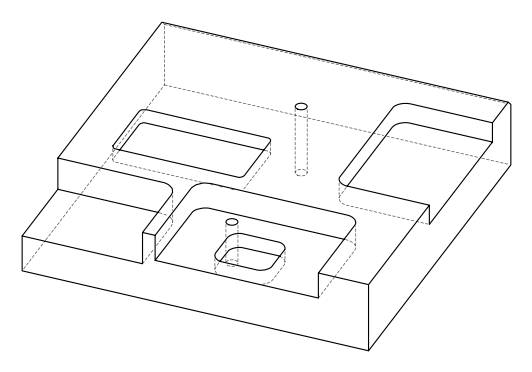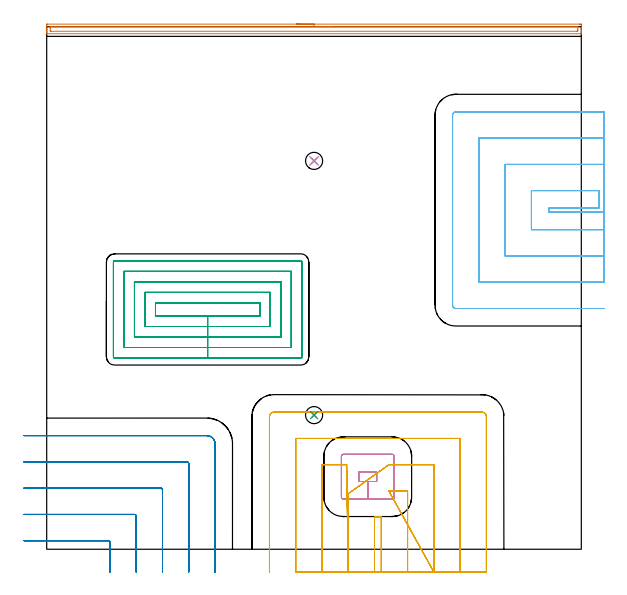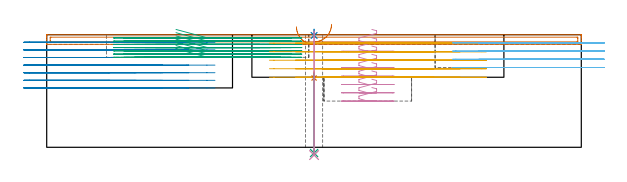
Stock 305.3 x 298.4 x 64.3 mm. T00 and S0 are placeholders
(PLAN: 10 operations, 6 tool changes, 60.8 min)
(1 AREA_MILL | FG_CHAMFER_SURFACE | UGT0205_001 | 5.08 min | 4623 mm3)
(2 MILL_CORNER_NOTCH_RECTANGULAR | CORNER_NOTCH_RECTANGULAR | UGT0201_094 | Follow Part, ap 5, ae 75% | 9.77 min | 240214 mm3)
(3 MILL_RECTANGULAR_POCKET | POCKET_RECTANGULAR_STRAIGHT | NXT0201_009 | Follow Part, ap 2, ae 75% | 16.99 min | 94455 mm3)
(4 MILL_RECTANGULAR_POCKET_1 | POCKET_RECTANGULAR_STRAIGHT_1 | UGT0201_094 | Follow Part, ap 5, ae 75% | 3.39 min | 82404 mm3)
(5 MILL_SLOT | SLOT_PARTIAL_RECTANGULAR | UGT0201_094 | Follow Part, ap 5, ae 75% | 14.83 min | 254295 mm3)
(6 MILL_SLOT_1 | SLOT_PARTIAL_RECTANGULAR_1 | UGT0201_094 | Follow Part, ap 5, ae 75% | 10.23 min | 205473 mm3)
(7 SPOT_DRILL | STEP1HOLE | NXT0321_9005460120000 | 0.03 min | 3 mm3)
(8 SPOT_DRILL_1 | STEP1HOLE_1 | NXT0321_9005460120000 | 0.03 min | 11 mm3)
(9 DRILL_THROUGH_HOLE_INTO_CENTER | STEP1HOLE | NXT0301_069 | 0.19 min | 2984 mm3)
(10 DRILL_THROUGH_HOLE_INTO_CENTER_1 | STEP1HOLE_1 | UGT0301_212 | 0.28 min | 4857 mm3)
(TOOL UGT0205_001 | Chamfer Mill 20 x 3 x 45 deg. | D20 FL50 Z2)
(TOOL UGT0201_094 | End mill 20 mm | D20 FL38 Z4)
(TOOL NXT0201_009 | ENDMILL 8mm [2P460-0800-NA 1630] | D8 FL26 Z6)
(TOOL NXT0321_9005460120000 | NC Spot Drill, 142deg, 12mm, Carbide, Uncoated | D12 PA142 FL30 Z2)
(TOOL NXT0301_069 | Carbide Drill 9.8mm [860.1-0980-029A1-MM 2214] | D9.8 PA140 FL47 Z2)
(TOOL UGT0301_212 | Twist Drill 9.8 mm | D9.8 PA118 FL83 Z2)
(OP 1 AREA_MILL)
G17 G21 G94 G90
T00 M6
G54
G17 G0 G90 X142.65 Y299.9 S1061 M3
G43 Z74.3 H0
Z68.8
G94 G1 X142.688 Z67.928 F250.
X142.802 Z67.063
X142.991 Z66.212
X143.253 Z65.38
X143.587 Z64.574
X143.99 Z63.8
X144.458 Z63.064
X144.99 Z62.372
X145.579 Z61.729
X146.222 Z61.14
X146.914 Z60.608
X147.65 Z60.14
X148.424 Z59.737
X149.23 Z59.403
X150.062 Z59.141
X150.914 Z58.952
X151.778 Z58.838
X152.65 Z58.8
X304.133
X304.67 Y299.899 Z58.801
X305.2 Y299.894 Z58.803
X305.292 Y299.891 Z58.805
X305.3 Y299.368 Z59.328
X305.299 Y297.594 Z61.101
Y296.18 Z62.516
Y295.819 Z62.876
X305.298 Y295.098 Z63.601
Y294.832 Z63.868
X305.297 Y294.436 Z64.255
Y294.434 Z64.258
X305.282 Y294.403 Z64.289
X305.117 Y294.4 Z64.3
X0.183
X0.01 Y294.403 Z64.288
X0.007 Y294.435 Z64.257
X0. Y294.836 Z63.864
Y295.092 Z63.608
Y295.819 Z62.876
Y297.07 Z61.627
Y298.481 Z60.215
Y299.106 Z59.59
X0.002 Y299.368 Z59.328
X0.008 Y299.891 Z58.805
X0.1 Y299.894 Z58.803
X0.63 Y299.9 Z58.8
X152.65
Y298.486 Z60.214
X302.876
X303.289 Y298.481 Z60.219
X303.298 Y298.067 Z60.633
X303.299 Y296.706 Z61.994
X303.298 Y296.293 Z62.407
X303.289 Y295.819 Z62.881
X302.886 Y295.814 Z62.886
X2.424
X2.01 Y295.819 Z62.881
X2.001 Y296.233 Z62.467
X2. Y297.594 Z61.106
X2.001 Y298.008 Z60.692
X2.01 Y298.481 Z60.219
X2.414 Y298.486 Z60.214
X152.65
X153.522 Z60.252
X154.386 Z60.366
X155.238 Z60.555
X156.07 Z60.817
X156.876 Z61.151
X157.65 Z61.554
X158.386 Z62.023
X159.078 Z62.554
X159.721 Z63.143
X160.31 Z63.786
X160.842 Z64.478
X161.31 Z65.214
X161.713 Z65.988
X162.047 Z66.794
X162.309 Z67.626
X162.498 Z68.478
X162.612 Z69.343
X162.65 Z70.214
G0 Z74.3
M5
M2
(OP 2 MILL_CORNER_NOTCH_RECTANGULAR)
G17 G21 G94 G90
T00 M6
G54
G17 G0 G90 X36.1 Y-13. S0 M3
G43 Z74.3 H0
Z59.957
G94 G1 Y-10. F250.
Y3.905 F500.
G3 X35.105 Y4.9 R1.
G1 X-10.
X-13. F250.
G0 Z74.3
X51.1 Y-13.
Z59.957
G1 Y-10.
Y18.905 F500.
G3 X50.105 Y19.9 R1.
G1 X-10.
X-13. F250.
G0 Z74.3
X66.1 Y-13.
Z59.957
G1 Y-10.
Y33.905 F500.
G3 X65.105 Y34.9 R1.
G1 X-10.
X-13. F250.
G0 Z74.3
X81.1 Y-13.
Z59.957
G1 Y-10.
Y48.904 F500.
G3 X80.104 Y49.9 R1.
G1 X-10.
X-13. F250.
G0 Z74.3
X96.1 Y-13.
Z59.957
G1 Y-10.
Y60.3 F500.
G3 X91.5 Y64.9 R4.6
G1 X-10.
X-13. F250.
G0 Z74.3
X36.1 Y-13.
Z55.614
G1 Y-10.
Y3.905 F500.
G3 X35.105 Y4.9 R1.
G1 X-10.
X-13. F250.
G0 Z74.3
X51.1 Y-13.
Z55.614
G1 Y-10.
Y18.905 F500.
G3 X50.105 Y19.9 R1.
G1 X-10.
X-13. F250.
G0 Z74.3
X66.1 Y-13.
Z55.614
G1 Y-10.
Y33.905 F500.
G3 X65.105 Y34.9 R1.
G1 X-10.
X-13. F250.
G0 Z74.3
X81.1 Y-13.
Z55.614
G1 Y-10.
Y48.904 F500.
G3 X80.104 Y49.9 R1.
G1 X-10.
X-13. F250.
G0 Z74.3
X96.1 Y-13.
Z55.614
G1 Y-10.
Y60.3 F500.
G3 X91.5 Y64.9 R4.6
G1 X-10.
X-13. F250.
G0 Z74.3
X36.1 Y-13.
Z51.271
G1 Y-10.
Y3.905 F500.
G3 X35.105 Y4.9 R1.
G1 X-10.
X-13. F250.
G0 Z74.3
X51.1 Y-13.
Z51.271
G1 Y-10.
Y18.905 F500.
G3 X50.105 Y19.9 R1.
G1 X-10.
X-13. F250.
G0 Z74.3
X66.1 Y-13.
Z51.271
G1 Y-10.
Y33.905 F500.
G3 X65.105 Y34.9 R1.
G1 X-10.
X-13. F250.
G0 Z74.3
X81.1 Y-13.
Z51.271
G1 Y-10.
Y48.904 F500.
G3 X80.104 Y49.9 R1.
G1 X-10.
X-13. F250.
G0 Z74.3
X96.1 Y-13.
Z51.271
G1 Y-10.
Y60.3 F500.
G3 X91.5 Y64.9 R4.6
G1 X-10.
X-13. F250.
G0 Z74.3
X36.1 Y-13.
Z46.929
G1 Y-10.
Y3.905 F500.
G3 X35.105 Y4.9 R1.
G1 X-10.
X-13. F250.
G0 Z74.3
X51.1 Y-13.
Z46.929
G1 Y-10.
Y18.905 F500.
G3 X50.105 Y19.9 R1.
G1 X-10.
X-13. F250.
G0 Z74.3
X66.1 Y-13.
Z46.929
G1 Y-10.
Y33.905 F500.
G3 X65.105 Y34.9 R1.
G1 X-10.
X-13. F250.
G0 Z74.3
X81.1 Y-13.
Z46.929
G1 Y-10.
Y48.904 F500.
G3 X80.104 Y49.9 R1.
G1 X-10.
X-13. F250.
G0 Z74.3
X96.1 Y-13.
Z46.929
G1 Y-10.
Y60.3 F500.
G3 X91.5 Y64.9 R4.6
G1 X-10.
X-13. F250.
G0 Z74.3
X36.1 Y-13.
Z42.586
G1 Y-10.
Y3.905 F500.
G3 X35.105 Y4.9 R1.
G1 X-10.
X-13. F250.
G0 Z74.3
X51.1 Y-13.
Z42.586
G1 Y-10.
Y18.905 F500.
G3 X50.105 Y19.9 R1.
G1 X-10.
X-13. F250.
G0 Z74.3
X66.1 Y-13.
Z42.586
G1 Y-10.
Y33.905 F500.
G3 X65.105 Y34.9 R1.
G1 X-10.
X-13. F250.
G0 Z74.3
X81.1 Y-13.
Z42.586
G1 Y-10.
Y48.904 F500.
G3 X80.104 Y49.9 R1.
G1 X-10.
X-13. F250.
G0 Z74.3
X96.1 Y-13.
Z42.586
G1 Y-10.
Y60.3 F500.
G3 X91.5 Y64.9 R4.6
G1 X-10.
X-13. F250.
G0 Z74.3
X36.1 Y-13.
Z38.243
G1 Y-10.
Y3.905 F500.
G3 X35.105 Y4.9 R1.
G1 X-10.
X-13. F250.
G0 Z74.3
X51.1 Y-13.
Z38.243
G1 Y-10.
Y18.905 F500.
G3 X50.105 Y19.9 R1.
G1 X-10.
X-13. F250.
G0 Z74.3
X66.1 Y-13.
Z38.243
G1 Y-10.
Y33.905 F500.
G3 X65.105 Y34.9 R1.
G1 X-10.
X-13. F250.
G0 Z74.3
X81.1 Y-13.
Z38.243
G1 Y-10.
Y48.904 F500.
G3 X80.104 Y49.9 R1.
G1 X-10.
X-13. F250.
G0 Z74.3
X96.1 Y-13.
Z38.243
G1 Y-10.
Y60.3 F500.
G3 X91.5 Y64.9 R4.6
G1 X-10.
X-13. F250.
G0 Z74.3
X36.1 Y-13.
Z33.9
G1 Y-10.
Y3.905 F500.
G3 X35.105 Y4.9 R1.
G1 X-10.
X-13. F250.
G0 Z74.3
X51.1 Y-13.
Z33.9
G1 Y-10.
Y18.905 F500.
G3 X50.105 Y19.9 R1.
G1 X-10.
X-13. F250.
G0 Z74.3
X66.1 Y-13.
Z33.9
G1 Y-10.
Y33.905 F500.
G3 X65.105 Y34.9 R1.
G1 X-10.
X-13. F250.
G0 Z74.3
X81.1 Y-13.
Z33.9
G1 Y-10.
Y48.904 F500.
G3 X80.104 Y49.9 R1.
G1 X-10.
X-13. F250.
G0 Z74.3
X96.1 Y-13.
Z33.9
G1 Y-10.
Y60.3 F500.
G3 X91.5 Y64.9 R4.6
G1 X-10.
X-13. F250.
G0 Z74.3
M5
M2
(OP 3 MILL_RECTANGULAR_POCKET)
G17 G21 G94 G90
T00 M6
G54
G17 G0 G90 X73.826 Y133.2 S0 M3
G43 Z74.3 H1
Z67.3
G94 G1 X91.9 Z62.457 F250.
X121.7 F500.
Y140.7
X62.1
Y133.2
X91.9
Y127.2
X127.7
Y146.7
X56.1
Y127.2
X91.9
Y121.2
X133.7
Y152.7
X50.1
Y121.2
X91.9
Y115.2
X139.7
Y158.7
X44.1
Y115.2
X91.9
Y109.2
X145.
G3 X145.7 Y109.9 R0.7
G1 Y164.
G3 X145. Y164.7 R0.7
G1 X38.8
G3 X38.1 Y164. R0.7
G1 Y109.9
G3 X38.8 Y109.2 R0.7
G1 X91.9
X92.9
G0 X73.826 Y133.2 Z65.457
G1 X91.9 Z60.614 F250.
X121.7 F500.
Y140.7
X62.1
Y133.2
X91.9
Y127.2
X127.7
Y146.7
X56.1
Y127.2
X91.9
Y121.2
X133.7
Y152.7
X50.1
Y121.2
X91.9
Y115.2
X139.7
Y158.7
X44.1
Y115.2
X91.9
Y109.2
X145.
G3 X145.7 Y109.9 R0.7
G1 Y164.
G3 X145. Y164.7 R0.7
G1 X38.8
G3 X38.1 Y164. R0.7
G1 Y109.9
G3 X38.8 Y109.2 R0.7
G1 X91.9
X92.9
G0 X73.826 Y133.2 Z63.614
G1 X91.9 Z58.771 F250.
X121.7 F500.
Y140.7
X62.1
Y133.2
X91.9
Y127.2
X127.7
Y146.7
X56.1
Y127.2
X91.9
Y121.2
X133.7
Y152.7
X50.1
Y121.2
X91.9
Y115.2
X139.7
Y158.7
X44.1
Y115.2
X91.9
Y109.2
X145.
G3 X145.7 Y109.9 R0.7
G1 Y164.
G3 X145. Y164.7 R0.7
G1 X38.8
G3 X38.1 Y164. R0.7
G1 Y109.9
G3 X38.8 Y109.2 R0.7
G1 X91.9
X92.9
G0 X73.826 Y133.2 Z61.771
G1 X91.9 Z56.929 F250.
X121.7 F500.
Y140.7
X62.1
Y133.2
X91.9
Y127.2
X127.7
Y146.7
X56.1
Y127.2
X91.9
Y121.2
X133.7
Y152.7
X50.1
Y121.2
X91.9
Y115.2
X139.7
Y158.7
X44.1
Y115.2
X91.9
Y109.2
X145.
G3 X145.7 Y109.9 R0.7
G1 Y164.
G3 X145. Y164.7 R0.7
G1 X38.8
G3 X38.1 Y164. R0.7
G1 Y109.9
G3 X38.8 Y109.2 R0.7
G1 X91.9
X92.9
G0 X73.826 Y133.2 Z59.929
G1 X91.9 Z55.086 F250.
X121.7 F500.
Y140.7
X62.1
Y133.2
X91.9
Y127.2
X127.7
Y146.7
X56.1
Y127.2
X91.9
Y121.2
X133.7
Y152.7
X50.1
Y121.2
X91.9
Y115.2
X139.7
Y158.7
X44.1
Y115.2
X91.9
Y109.2
X145.
G3 X145.7 Y109.9 R0.7
G1 Y164.
G3 X145. Y164.7 R0.7
G1 X38.8
G3 X38.1 Y164. R0.7
G1 Y109.9
G3 X38.8 Y109.2 R0.7
G1 X91.9
X92.9
G0 X73.826 Y133.2 Z58.086
G1 X91.9 Z53.243 F250.
X121.7 F500.
Y140.7
X62.1
Y133.2
X91.9
Y127.2
X127.7
Y146.7
X56.1
Y127.2
X91.9
Y121.2
X133.7
Y152.7
X50.1
Y121.2
X91.9
Y115.2
X139.7
Y158.7
X44.1
Y115.2
X91.9
Y109.2
X145.
G3 X145.7 Y109.9 R0.7
G1 Y164.
G3 X145. Y164.7 R0.7
G1 X38.8
G3 X38.1 Y164. R0.7
G1 Y109.9
G3 X38.8 Y109.2 R0.7
G1 X91.9
X92.9
G0 X73.826 Y133.2 Z56.243
G1 X91.9 Z51.4 F250.
X121.7 F500.
Y140.7
X62.1
Y133.2
X91.9
Y127.2
X127.7
Y146.7
X56.1
Y127.2
X91.9
Y121.2
X133.7
Y152.7
X50.1
Y121.2
X91.9
Y115.2
X139.7
Y158.7
X44.1
Y115.2
X91.9
Y109.2
X145.
G3 X145.7 Y109.9 R0.7
G1 Y164.
G3 X145. Y164.7 R0.7
G1 X38.8
G3 X38.1 Y164. R0.7
G1 Y109.9
G3 X38.8 Y109.2 R0.7
G1 X91.9
X92.9
G0 Z74.3
M5
M2
(OP 4 MILL_RECTANGULAR_POCKET_1)
G17 G21 G94 G90
T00 M6
G54
G17 G0 G90 X185.673 Y38.7 S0 M3
G43 Z74.3 H0
Z67.3
G94 G1 X188.4 Z66.569 F250.
Y44.2 Z65.096
X178.3 Z62.389
Y38.7 Z60.916
X183.35 Z59.562
X188.4 F500.
Y44.2
X178.3
Y38.7
X183.35
Y28.7
X197.3
G3 X198.4 Y29.8 R1.1
G1 Y53.1
G3 X197.3 Y54.2 R1.1
G1 X169.4
G3 X168.3 Y53.1 R1.1
G1 Y29.8
G3 X169.4 Y28.7 R1.1
G1 X183.35
X184.35
G0 X185.673 Y38.7 Z62.562
G1 X188.4 Z61.832 F250.
Y44.2 Z60.358
X178.3 Z57.652
Y38.7 Z56.178
X183.35 Z54.825
X188.4 F500.
Y44.2
X178.3
Y38.7
X183.35
Y28.7
X197.3
G3 X198.4 Y29.8 R1.1
G1 Y53.1
G3 X197.3 Y54.2 R1.1
G1 X169.4
G3 X168.3 Y53.1 R1.1
G1 Y29.8
G3 X169.4 Y28.7 R1.1
G1 X183.35
X184.35
G0 X185.673 Y38.7 Z57.825
G1 X188.4 Z57.094 F250.
Y44.2 Z55.621
X178.3 Z52.914
Y38.7 Z51.441
X183.35 Z50.087
X188.4 F500.
Y44.2
X178.3
Y38.7
X183.35
Y28.7
X197.3
G3 X198.4 Y29.8 R1.1
G1 Y53.1
G3 X197.3 Y54.2 R1.1
G1 X169.4
G3 X168.3 Y53.1 R1.1
G1 Y29.8
G3 X169.4 Y28.7 R1.1
G1 X183.35
X184.35
G0 X185.673 Y38.7 Z53.087
G1 X188.4 Z52.357 F250.
Y44.2 Z50.883
X178.3 Z48.177
Y38.7 Z46.703
X183.35 Z45.35
X188.4 F500.
Y44.2
X178.3
Y38.7
X183.35
Y28.7
X197.3
G3 X198.4 Y29.8 R1.1
G1 Y53.1
G3 X197.3 Y54.2 R1.1
G1 X169.4
G3 X168.3 Y53.1 R1.1
G1 Y29.8
G3 X169.4 Y28.7 R1.1
G1 X183.35
X184.35
G0 X185.673 Y38.7 Z48.35
G1 X188.4 Z47.619 F250.
Y44.2 Z46.146
X178.3 Z43.439
Y38.7 Z41.966
X183.35 Z40.612
X188.4 F500.
Y44.2
X178.3
Y38.7
X183.35
Y28.7
X197.3
G3 X198.4 Y29.8 R1.1
G1 Y53.1
G3 X197.3 Y54.2 R1.1
G1 X169.4
G3 X168.3 Y53.1 R1.1
G1 Y29.8
G3 X169.4 Y28.7 R1.1
G1 X183.35
X184.35
G0 X185.673 Y38.7 Z43.612
G1 X188.4 Z42.882 F250.
Y44.2 Z41.408
X178.3 Z38.702
Y38.7 Z37.228
X183.35 Z35.875
X188.4 F500.
Y44.2
X178.3
Y38.7
X183.35
Y28.7
X197.3
G3 X198.4 Y29.8 R1.1
G1 Y53.1
G3 X197.3 Y54.2 R1.1
G1 X169.4
G3 X168.3 Y53.1 R1.1
G1 Y29.8
G3 X169.4 Y28.7 R1.1
G1 X183.35
X184.35
G0 X185.673 Y38.7 Z38.875
G1 X188.4 Z38.144 F250.
Y44.2 Z36.671
X178.3 Z33.964
Y38.7 Z32.491
X183.35 Z31.137
X188.4 F500.
Y44.2
X178.3
Y38.7
X183.35
Y28.7
X197.3
G3 X198.4 Y29.8 R1.1
G1 Y53.1
G3 X197.3 Y54.2 R1.1
G1 X169.4
G3 X168.3 Y53.1 R1.1
G1 Y29.8
G3 X169.4 Y28.7 R1.1
G1 X183.35
X184.35
G0 X185.673 Y38.7 Z34.137
G1 X188.4 Z33.407 F250.
Y44.2 Z31.933
X178.3 Z29.227
Y38.7 Z27.753
X183.35 Z26.4
X188.4 F500.
Y44.2
X178.3
Y38.7
X183.35
Y28.7
X197.3
G3 X198.4 Y29.8 R1.1
G1 Y53.1
G3 X197.3 Y54.2 R1.1
G1 X169.4
G3 X168.3 Y53.1 R1.1
G1 Y29.8
G3 X169.4 Y28.7 R1.1
G1 X183.35
X184.35
G0 Z74.3
M5
M2
(OP 5 MILL_SLOT)
G17 G21 G94 G90
T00 M6
G54
G17 G0 G90 X191.1 Y-13. S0 M3
G43 Z74.3 H0
Z59.44
G94 G1 Y-10. F250.
Y18.3 F500.
X187.2
Y-10.
Y-13. F250.
X206.1
Y-10.
Y33.3 F500.
X198.4
X195.4 F250.
X221.1 Y-13. F500.
Y-10. F250.
Y48.3 F500.
X198.4
X195.4 F250.
X172.2 Y31.7 F500.
Y28.7 F250.
Y-10. F500.
Y-13. F250.
X171.3 Y48.3 F500.
X168.3 F250.
X157.2 F500.
Y-10.
Y-13. F250.
X236.1
Y-10.
Y63.3 F500.
X142.2
Y-10.
Y-13. F250.
X251.1
Y-10.
Y75.7 F500.
G3 X248.5 Y78.3 R2.6
G1 X129.8
G3 X127.2 Y75.7 R2.6
G1 Y-10.
Y-13. F250.
G0 X191.1 Z54.58
G1 Y-10.
Y18.3 F500.
X187.2
Y-10.
Y-13. F250.
X206.1
Y-10.
Y33.3 F500.
X198.4
X195.4 F250.
X221.1 Y-13. F500.
Y-10. F250.
Y48.3 F500.
X198.4
X195.4 F250.
X172.2 Y31.7 F500.
Y28.7 F250.
Y-10. F500.
Y-13. F250.
X171.3 Y48.3 F500.
X168.3 F250.
X157.2 F500.
Y-10.
Y-13. F250.
X236.1
Y-10.
Y63.3 F500.
X142.2
Y-10.
Y-13. F250.
X251.1
Y-10.
Y75.7 F500.
G3 X248.5 Y78.3 R2.6
G1 X129.8
G3 X127.2 Y75.7 R2.6
G1 Y-10.
Y-13. F250.
G0 X191.1 Z49.72
G1 Y-10.
Y18.3 F500.
X187.2
Y-10.
Y-13. F250.
X206.1
Y-10.
Y33.3 F500.
X198.4
X195.4 F250.
X221.1 Y-13. F500.
Y-10. F250.
Y48.3 F500.
X198.4
X195.4 F250.
X172.2 Y31.7 F500.
Y28.7 F250.
Y-10. F500.
Y-13. F250.
X171.3 Y48.3 F500.
X168.3 F250.
X157.2 F500.
Y-10.
Y-13. F250.
X236.1
Y-10.
Y63.3 F500.
X142.2
Y-10.
Y-13. F250.
X251.1
Y-10.
Y75.7 F500.
G3 X248.5 Y78.3 R2.6
G1 X129.8
G3 X127.2 Y75.7 R2.6
G1 Y-10.
Y-13. F250.
G0 X191.1 Z44.86
G1 Y-10.
Y18.3 F500.
X187.2
Y-10.
Y-13. F250.
X206.1
Y-10.
Y33.3 F500.
X198.4
X195.4 F250.
X221.1 Y-13. F500.
Y-10. F250.
Y48.3 F500.
X198.4
X195.4 F250.
X172.2 Y31.7 F500.
Y28.7 F250.
Y-10. F500.
Y-13. F250.
X171.3 Y48.3 F500.
X168.3 F250.
X157.2 F500.
Y-10.
Y-13. F250.
X236.1
Y-10.
Y63.3 F500.
X142.2
Y-10.
Y-13. F250.
X251.1
Y-10.
Y75.7 F500.
G3 X248.5 Y78.3 R2.6
G1 X129.8
G3 X127.2 Y75.7 R2.6
G1 Y-10.
Y-13. F250.
G0 X191.1 Z40.
G1 Y-10.
Y18.3 F500.
X187.2
Y-10.
Y-13. F250.
X206.1
Y-10.
Y33.3 F500.
X198.4
X195.4 F250.
X221.1 Y-13. F500.
Y-10. F250.
Y48.3 F500.
X198.4
X195.4 F250.
X172.2 Y31.7 F500.
Y28.7 F250.
Y-10. F500.
Y-13. F250.
X171.3 Y48.3 F500.
X168.3 F250.
X157.2 F500.
Y-10.
Y-13. F250.
X236.1
Y-10.
Y63.3 F500.
X142.2
Y-10.
Y-13. F250.
X251.1
Y-10.
Y75.7 F500.
G3 X248.5 Y78.3 R2.6
G1 X129.8
G3 X127.2 Y75.7 R2.6
G1 Y-10.
Y-13. F250.
G0 Z74.3
M5
M2
(OP 6 MILL_SLOT_1)
G17 G21 G94 G90
T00 M6
G54
G17 G0 G90 X318.3 Y192.5 S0 M3
G43 Z74.3 H0
Z59.625
G94 G1 X315.3 F250.
X286.8 F500.
Y194.8
X315.3
Y204.8
X276.8
Y182.5
X315.3
X318.3 F250.
Y219.8
X315.3
X261.8 F500.
Y167.5
X315.3
X318.3 F250.
Y234.8
X315.3
X246.8 F500.
Y152.5
X315.3
X318.3 F250.
Y249.8
X315.3
X233.7 F500.
G3 X231.8 Y247.9 R1.9
G1 Y139.4
G3 X233.7 Y137.5 R1.9
G1 X315.3
X318.3 F250.
G0 Y192.5 Z54.95
G1 X315.3
X286.8 F500.
Y194.8
X315.3
Y204.8
X276.8
Y182.5
X315.3
X318.3 F250.
Y219.8
X315.3
X261.8 F500.
Y167.5
X315.3
X318.3 F250.
Y234.8
X315.3
X246.8 F500.
Y152.5
X315.3
X318.3 F250.
Y249.8
X315.3
X233.7 F500.
G3 X231.8 Y247.9 R1.9
G1 Y139.4
G3 X233.7 Y137.5 R1.9
G1 X315.3
X318.3 F250.
G0 Y192.5 Z50.275
G1 X315.3
X286.8 F500.
Y194.8
X315.3
Y204.8
X276.8
Y182.5
X315.3
X318.3 F250.
Y219.8
X315.3
X261.8 F500.
Y167.5
X315.3
X318.3 F250.
Y234.8
X315.3
X246.8 F500.
Y152.5
X315.3
X318.3 F250.
Y249.8
X315.3
X233.7 F500.
G3 X231.8 Y247.9 R1.9
G1 Y139.4
G3 X233.7 Y137.5 R1.9
G1 X315.3
X318.3 F250.
G0 Y192.5 Z45.6
G1 X315.3
X286.8 F500.
Y194.8
X315.3
Y204.8
X276.8
Y182.5
X315.3
X318.3 F250.
Y219.8
X315.3
X261.8 F500.
Y167.5
X315.3
X318.3 F250.
Y234.8
X315.3
X246.8 F500.
Y152.5
X315.3
X318.3 F250.
Y249.8
X315.3
X233.7 F500.
G3 X231.8 Y247.9 R1.9
G1 Y139.4
G3 X233.7 Y137.5 R1.9
G1 X315.3
X318.3 F250.
G0 Z74.3
M5
M2
(OP 7 SPOT_DRILL)
G17 G21 G94 G90
T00 M6
G54
G17 G0 G90 X152.7 Y76.6 S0 M3
G43 Z74.3 H0
G94 G81 G98 Z39.578 F250. R43.
G80
M5
M2
(OP 8 SPOT_DRILL_1)
G17 G21 G94 G90
T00 M6
G54
G17 G0 G90 X152.7 Y221.8 S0 M3
G43 Z74.3 H0
G94 G81 G98 Z63.878 F250. R67.3
G80
M5
M2
(OP 9 DRILL_THROUGH_HOLE_INTO_CENTER)
G17 G21 G94 G90
T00 M6
G54
G17 G0 G90 X152.7 Y76.6 S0 M3
G43 Z74.3 H1
G94 G73 G98 Z-3.283 F250. Q8.657 R42.
G80
M5
M2
(OP 10 DRILL_THROUGH_HOLE_INTO_CENTER_1)
G17 G21 G94 G90
T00 M6
G54
G17 G0 G90 X152.7 Y221.8 S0 M3
G43 Z74.3 H0
G94 G73 G98 Z-4.444 F250. Q8.593 R66.3
G80
M5
M2
